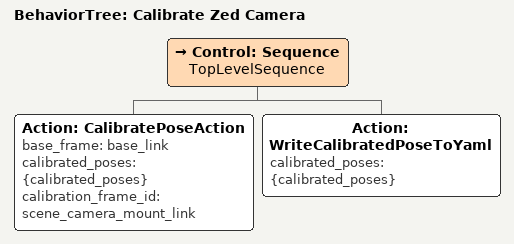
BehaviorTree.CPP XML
<root BTCPP_format="4" main_tree_to_execute="Calibrate Zed Camera">
  <BehaviorTree ID="Calibrate Zed Camera" _description="">
    <Control ID="Sequence" name="TopLevelSequence">
      <Action ID="CalibratePoseAction" base_frame="base_link" calibrated_poses="{calibrated_poses}" calibration_frame_id="scene_camera_mount_link"/>
      <Action ID="WriteCalibratedPoseToYaml" calibrated_poses="{calibrated_poses}"/>
    </Control>
  </BehaviorTree>
</root>
